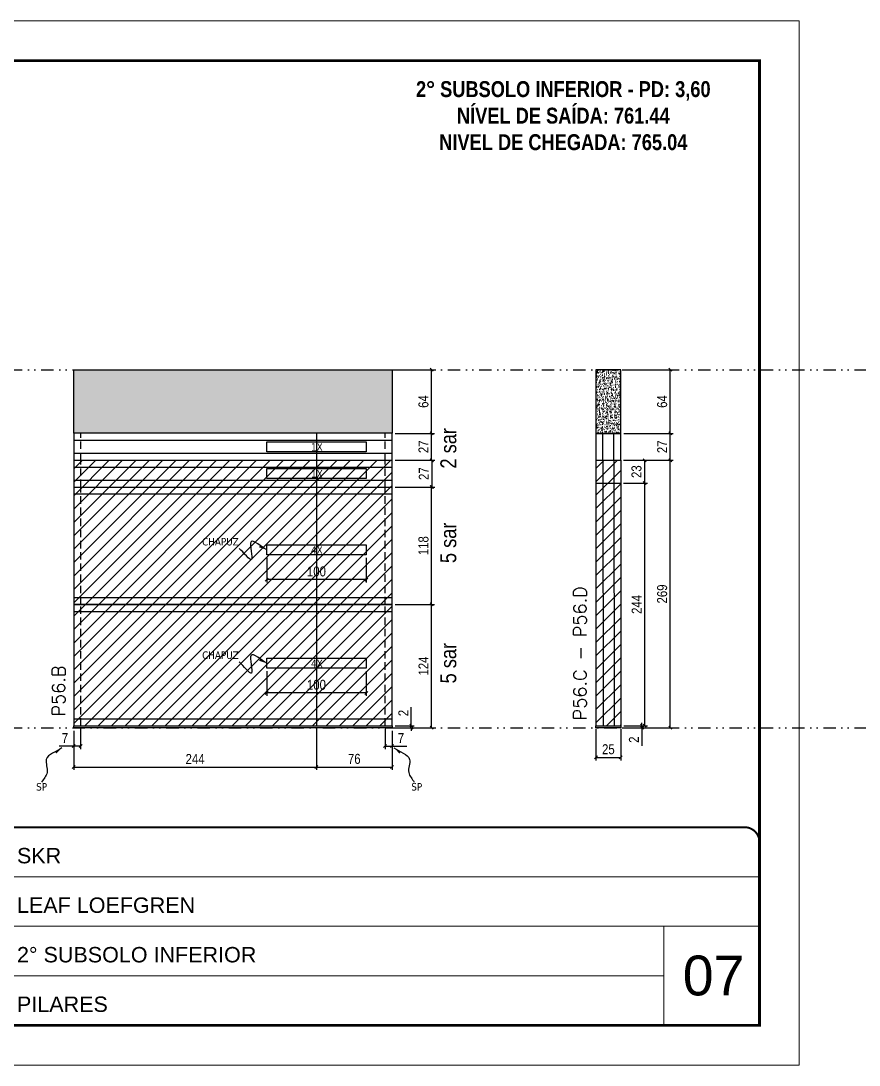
# Model space of a CAD drawing. Extents: x 13513 to 27878, y -21631 to 6985.
# Drawn here: x 18300 to 19142, y 4786 to 5836 of the extents above; entities that cross this region are included whole.
import ezdxf

# ---------------------------------------------------------------- set-up
doc = ezdxf.new("R2010")
doc.units = 0
for name, pattern in [('CONTINUO', [0]), ('DASHED', [0.75, 0.5, -0.25]), ('DIVIDE2', [0.625, 0.25, -0.125, 0, -0.125, 0, -0.125]), ('HIDDEN', [0.375, 0.25, -0.125])]:
    doc.linetypes.add(name, pattern=pattern)
for name, color, linetype, lineweight in [('CARIMBO', 255, 'Continuous', 9), ('Folhas', 255, 'Continuous', 9), ('Hachura', 251, 'Continuous', 9), ('SARRAFO DE PRESSAO', 251, 'DASHED', 9), ('Texto Seção', 7, 'Continuous', 15)]:
    doc.layers.add(name, color=color, linetype=linetype, lineweight=lineweight)
for name, color, linetype in [('COTA', 241, 'Continuous'), ('NOMENCLATURA', 7, 'Continuous'), ('Nível', 160, 'Continuous'), ('Painéis', 200, 'Continuous'), ('Romaneio', 10, 'Continuous'), ('SARR_2.2x10', 60, 'Continuous'), ('SARR_2.2x7', 40, 'Continuous'), ('Sarrafo de Pressão', 42, 'HIDDEN'), ('texto', 7, 'Continuous')]:
    doc.layers.add(name, color=color, linetype=linetype)
doc.styles.add('ARIAL', font='arial.ttf')
doc.styles.add('ARIAL_NARROW', font='ARIALN.TTF', dxfattribs={"height": 0.2})
doc.styles.add('COTA TECNICA', font='techl___.ttf', dxfattribs={"height": 10})
doc.styles.add('COTA TECNICA-50', font='techl___.ttf', dxfattribs={"height": 10})
doc.styles.add('REGUA-120', font='ROMANS.shx', dxfattribs={"height": 15})
doc.styles.add('ROMANC', font='techb___.ttf', dxfattribs={"height": 2.5})
doc.styles.get("Standard").update_dxf_attribs({"font": 'arial.ttf'})
doc.styles.add('Tecnologia', font='')
doc.styles.get('Tecnologia').set_extended_font_data('Forgotten Futurist')
doc.dimstyles.new('COTA PAINEL-50', dxfattribs={"dimtxt": 10, "dimasz": 3, "dimexe": 3, "dimexo": 3, "dimgap": 3, "dimtad": 1, "dimdec": 1, "dimzin": 12, "dimdsep": 46, "dimtxsty": 'COTA TECNICA-50', "dimblk1": 'OBLIQUE', "dimblk2": 'OBLIQUE', "dimsah": 1, "dimcen": 0.9, "dimclrd": 4, "dimclre": 4, "dimclrt": 240, "dimadec": 1, "dimazin": 3, "dimtfac": 1, "dimtdec": 1, "dimtmove": 0, "dimatfit": 3, "dimfxl": 1, "dimtolj": 1, "dimtzin": 12, "dimarcsym": 0})
doc.dimstyles.new('PAINEL', dxfattribs={"dimtxt": 10, "dimasz": 3, "dimexe": 3, "dimexo": 3, "dimgap": 3, "dimtad": 1, "dimdec": 1, "dimzin": 12, "dimdsep": 46, "dimtxsty": 'COTA TECNICA', "dimblk1": 'OBLIQUE', "dimblk2": 'OBLIQUE', "dimsah": 1, "dimcen": 0.9, "dimclrd": 4, "dimclre": 4, "dimclrt": 240, "dimadec": 1, "dimazin": 3, "dimtfac": 1, "dimtdec": 1, "dimtmove": 0, "dimatfit": 3, "dimfxl": 1, "dimtolj": 1, "dimtzin": 12, "dimarcsym": 0})
doc.dimstyles.get("Standard").update_dxf_attribs({"dimtxt": 0.18, "dimasz": 0.18, "dimexe": 0.18, "dimexo": 0.0625, "dimgap": 0.09, "dimtad": 0, "dimtih": 1, "dimtoh": 1, "dimdec": 4, "dimzin": 0, "dimdsep": 46, "dimtxsty": 'Standard', "dimcen": 0.09, "dimadec": 0, "dimazin": 0, "dimtfac": 1, "dimtdec": 4, "dimtofl": 0, "dimtmove": 0, "dimatfit": 3, "dimfxl": 1, "dimtolj": 1, "dimtzin": 0, "dimarcsym": 0})

# ---------------------------------------------------------------- blocks, each defined once
blk = doc.blocks.new('9999999999')
at = {"color": 30, "linetype": 'CONTINUO'}
for p, q in [((98564.6, 34230.2), (98564.6, 34429.4)), ((98564.6, 34379.6), (99584, 34379.6)), ((98564.6, 34329.8), (99488, 34329.8)), ((99584, 34329.8), (99488, 34329.8)), ((99488, 34329.8), (99488, 34230.2)), ((98564.6, 34280), (99488, 34280))]:
    blk.add_line(p, q, dxfattribs=at)
at = {"color": 30, "linetype": 'CONTINUO', "const_width": 2}
blk.add_lwpolyline([(99584, 34230.2), (99584, 34414.4, 0.414214), (99569, 34429.4), (98229, 34429.4, 0.414214), (98214, 34414.4), (98214, 34245.2, 0.414214), (98229, 34230.2), (99584, 34230.2)], format="xyb", dxfattribs=at)
at = {"layer": 'Folhas'}
blk.add_lwpolyline([(98139, 34190.2), (99624, 34190.2), (99624, 35240.2), (98139, 35240.2)], close=True, dxfattribs=at)
at = {"layer": 'Folhas', "color": 30, "const_width": 3}
blk.add_lwpolyline([(98214, 34230.2), (99584, 34230.2), (99584, 35200.2), (98214, 35200.2)], close=True, dxfattribs=at)
at = {"color": 7, "linetype": 'Continuous', "ltscale": 5, "style": 'ARIAL'}
for s, height, p in [('SKR', 15.48, (98837.7, 34393.1)), ('LEAF LOEFGREN', 15.483, (98837.7, 34343.3)), ('2° SUBSOLO INFERIOR', 15.483, (98837.7, 34293.5)), ('NOVA SISTEMAS CONSTRUTIVOS', 11.059, (98263.2, 34267.2)), ('PILARES', 15.48, (98837.7, 34243.7))]:
    blk.add_text(s, height=height, dxfattribs=at).set_placement(p)
at = {"layer": 'Folhas', "color": 7, "style": 'Tecnologia', "width": 1.5}
for s, p in [('CLIENTE:', (98573.7, 34397.2)), ('OBRA:', (98573.7, 34347.3)), ('PAVIMENTO:', (98573.7, 34297.5)), ('PROJETO:', (98573.7, 34247.7))]:
    blk.add_text(s, height=14, dxfattribs=at).set_placement(p)
blk = doc.blocks.new('_Oblique')
at = {"color": 0, "linetype": 'ByBlock', "lineweight": -2}
blk.add_line((-0.5, -0.5), (0.5, 0.5), dxfattribs=at)
blk = doc.blocks.new('*D70')
at = {"layer": 'COTA', "color": 4, "lineweight": -2, "transparency": 16777216}
for p, q in [((18877.6, 5124.4), (18877.6, 5092.5)), ((18902.6, 5124.4), (18902.6, 5092.5)), ((18877.6, 5095.5), (18902.6, 5095.5))]:
    blk.add_line(p, q, dxfattribs=at)
at = {"layer": 'Defpoints', "color": 0, "transparency": 16777216}
for p in [(18877.6, 5127.4), (18902.6, 5127.4), (18902.6, 5095.5)]:
    blk.add_point(p, dxfattribs=at)
at = {"layer": 'COTA', "color": 4, "lineweight": -2, "transparency": 16777216, "xscale": 3, "yscale": 3, "zscale": 3, "rotation": 180}
blk.add_blockref('_Oblique', (18877.6, 5095.5), dxfattribs=at)
at = {"layer": 'COTA', "color": 4, "lineweight": -2, "transparency": 16777216, "xscale": 3, "yscale": 3, "zscale": 3}
blk.add_blockref('_Oblique', (18902.6, 5095.5), dxfattribs=at)
at = {"layer": 'COTA', "color": 240, "transparency": 16777216, "insert": (18890.1, 5103.7), "char_height": 10, "attachment_point": 5, "style": 'COTA TECNICA'}
blk.add_mtext('\\A1;25', dxfattribs=at)
blk = doc.blocks.new('*D71')
at = {"layer": 'COTA', "color": 4, "lineweight": -2, "transparency": 16777216}
for p, q in [((18905.6, 5127.4), (18926.8, 5127.4)), ((18905.6, 5125.4), (18926.8, 5125.4)), ((18923.8, 5127.4), (18923.8, 5130.4)), ((18923.8, 5127.4), (18923.8, 5125.4)), ((18923.8, 5125.4), (18923.8, 5107.3))]:
    blk.add_line(p, q, dxfattribs=at)
at = {"layer": 'Defpoints', "color": 0, "transparency": 16777216}
for p in [(18902.6, 5127.4), (18902.6, 5125.4), (18923.8, 5127.4)]:
    blk.add_point(p, dxfattribs=at)
at = {"layer": 'COTA', "color": 4, "lineweight": -2, "transparency": 16777216, "xscale": 3, "yscale": 3, "zscale": 3}
for p, rotation in [((18923.8, 5127.4), 270), ((18923.8, 5125.4), 90)]:
    blk.add_blockref('_Oblique', p, dxfattribs=dict(at, rotation=rotation))
at = {"layer": 'COTA', "color": 240, "transparency": 16777216, "insert": (18915.8, 5113.4), "char_height": 10, "attachment_point": 5, "rotation": 90, "style": 'COTA TECNICA-50'}
blk.add_mtext('\\A1;2', dxfattribs=at)
blk = doc.blocks.new('*D72')
at = {"layer": 'COTA', "color": 4, "lineweight": -2, "transparency": 16777216}
for p, q in [((18905.3, 5394.4), (18955.3, 5394.4)), ((18952.3, 5125.4), (18952.3, 5394.4)), ((18905.6, 5125.4), (18955.3, 5125.4))]:
    blk.add_line(p, q, dxfattribs=at)
at = {"layer": 'Defpoints', "color": 0, "transparency": 16777216}
for p in [(18902.3, 5394.4), (18952.3, 5394.4), (18902.6, 5125.4)]:
    blk.add_point(p, dxfattribs=at)
at = {"layer": 'COTA', "color": 4, "lineweight": -2, "transparency": 16777216, "xscale": 3, "yscale": 3, "zscale": 3}
for p, rotation in [((18952.3, 5394.4), 90), ((18952.3, 5125.4), 270)]:
    blk.add_blockref('_Oblique', p, dxfattribs=dict(at, rotation=rotation))
at = {"layer": 'COTA', "color": 240, "transparency": 16777216, "insert": (18944.2, 5259.9), "char_height": 10, "attachment_point": 5, "rotation": 90, "style": 'COTA TECNICA-50'}
blk.add_mtext('\\A1;269', dxfattribs=at)
blk = doc.blocks.new('*D73')
at = {"layer": 'COTA', "color": 4, "lineweight": -2, "transparency": 16777216}
for p, q in [((18905.3, 5371.4), (18929.6, 5371.4)), ((18926.6, 5127.4), (18926.6, 5371.4)), ((18905.6, 5127.4), (18929.6, 5127.4))]:
    blk.add_line(p, q, dxfattribs=at)
at = {"layer": 'Defpoints', "color": 0, "transparency": 16777216}
for p in [(18902.3, 5371.4), (18926.6, 5371.4), (18902.6, 5127.4)]:
    blk.add_point(p, dxfattribs=at)
at = {"layer": 'COTA', "color": 4, "lineweight": -2, "transparency": 16777216, "xscale": 3, "yscale": 3, "zscale": 3}
for p, rotation in [((18926.6, 5371.4), 90), ((18926.6, 5127.4), 270)]:
    blk.add_blockref('_Oblique', p, dxfattribs=dict(at, rotation=rotation))
at = {"layer": 'COTA', "color": 240, "transparency": 16777216, "insert": (18918.5, 5249.4), "char_height": 10, "attachment_point": 5, "rotation": 90, "style": 'COTA TECNICA'}
blk.add_mtext('\\A1;244', dxfattribs=at)
blk = doc.blocks.new('*D74')
at = {"layer": 'COTA', "color": 4, "lineweight": -2, "transparency": 16777216}
for p, q in [((18905.3, 5394.4), (18929.6, 5394.4)), ((18926.6, 5371.4), (18926.6, 5394.4)), ((18905.3, 5371.4), (18929.6, 5371.4))]:
    blk.add_line(p, q, dxfattribs=at)
at = {"layer": 'Defpoints', "color": 0, "transparency": 16777216}
for p in [(18902.3, 5394.4), (18926.6, 5394.4), (18902.3, 5371.4)]:
    blk.add_point(p, dxfattribs=at)
at = {"layer": 'COTA', "color": 4, "lineweight": -2, "transparency": 16777216, "xscale": 3, "yscale": 3, "zscale": 3}
for p, rotation in [((18926.6, 5394.4), 90), ((18926.6, 5371.4), 270)]:
    blk.add_blockref('_Oblique', p, dxfattribs=dict(at, rotation=rotation))
at = {"layer": 'COTA', "color": 240, "transparency": 16777216, "insert": (18918.4, 5382.9), "char_height": 10, "attachment_point": 5, "rotation": 90, "style": 'COTA TECNICA'}
blk.add_mtext('\\A1;23', dxfattribs=at)
blk = doc.blocks.new('*D1018')
at = {"layer": 'COTA', "color": 4, "lineweight": -2, "transparency": 16777216}
for p, q in [((18359.7, 5124.4), (18359.7, 5103.9)), ((18352.7, 5122.4), (18352.7, 5103.9)), ((18352.7, 5106.9), (18338, 5106.9)), ((18359.7, 5106.9), (18352.7, 5106.9))]:
    blk.add_line(p, q, dxfattribs=at)
at = {"layer": 'Defpoints', "color": 0, "transparency": 16777216}
for p in [(18352.7, 5125.4), (18359.7, 5127.4), (18352.7, 5106.9)]:
    blk.add_point(p, dxfattribs=at)
at = {"layer": 'COTA', "color": 4, "lineweight": -2, "transparency": 16777216, "xscale": 3, "yscale": 3, "zscale": 3, "rotation": 180}
blk.add_blockref('_Oblique', (18352.7, 5106.9), dxfattribs=at)
at = {"layer": 'COTA', "color": 4, "lineweight": -2, "transparency": 16777216, "xscale": 3, "yscale": 3, "zscale": 3}
blk.add_blockref('_Oblique', (18359.7, 5106.9), dxfattribs=at)
at = {"layer": 'COTA', "color": 240, "transparency": 16777216, "insert": (18343.9, 5115), "char_height": 10, "attachment_point": 5, "style": 'COTA TECNICA-50'}
blk.add_mtext('\\A1;7', dxfattribs=at)
blk = doc.blocks.new('*D1019')
at = {"layer": 'COTA', "color": 4, "lineweight": -2, "transparency": 16777216}
for p, q in [((18665.7, 5124.4), (18665.7, 5103.9)), ((18672.7, 5122.4), (18672.7, 5103.9)), ((18665.7, 5106.9), (18672.7, 5106.9)), ((18672.7, 5106.9), (18687.5, 5106.9))]:
    blk.add_line(p, q, dxfattribs=at)
at = {"layer": 'Defpoints', "color": 0, "transparency": 16777216}
for p in [(18665.7, 5127.4), (18672.7, 5125.4), (18672.7, 5106.9)]:
    blk.add_point(p, dxfattribs=at)
at = {"layer": 'COTA', "color": 4, "lineweight": -2, "transparency": 16777216, "xscale": 3, "yscale": 3, "zscale": 3, "rotation": 180}
blk.add_blockref('_Oblique', (18665.7, 5106.9), dxfattribs=at)
at = {"layer": 'COTA', "color": 4, "lineweight": -2, "transparency": 16777216, "xscale": 3, "yscale": 3, "zscale": 3}
blk.add_blockref('_Oblique', (18672.7, 5106.9), dxfattribs=at)
at = {"layer": 'COTA', "color": 240, "transparency": 16777216, "insert": (18681.6, 5115), "char_height": 10, "attachment_point": 5, "style": 'COTA TECNICA-50'}
blk.add_mtext('\\A1;7', dxfattribs=at)
blk = doc.blocks.new('*D1020')
at = {"layer": 'Defpoints', "color": 0, "linetype": 'ByBlock', "transparency": 16777216}
for p in [(18672.7, 5249.4), (18712.4, 5249.4), (18672.7, 5125.4)]:
    blk.add_point(p, dxfattribs=at)
at = {"layer": 'Romaneio', "color": 4, "linetype": 'ByBlock', "lineweight": -2, "transparency": 16777216}
for p, q in [((18675.7, 5249.4), (18715.4, 5249.4)), ((18712.4, 5125.4), (18712.4, 5249.4)), ((18675.7, 5125.4), (18715.4, 5125.4))]:
    blk.add_line(p, q, dxfattribs=at)
at = {"layer": 'Romaneio', "color": 4, "linetype": 'ByBlock', "lineweight": -2, "transparency": 16777216, "xscale": 3, "yscale": 3, "zscale": 3}
for p, rotation in [((18712.4, 5249.4), 90), ((18712.4, 5125.4), 270)]:
    blk.add_blockref('_Oblique', p, dxfattribs=dict(at, rotation=rotation))
at = {"layer": 'Romaneio', "color": 240, "linetype": 'ByBlock', "transparency": 16777216, "insert": (18704.3, 5187.4), "char_height": 10, "attachment_point": 5, "rotation": 90, "style": 'COTA TECNICA'}
blk.add_mtext('\\A1;124', dxfattribs=at)
blk = doc.blocks.new('*D1021')
at = {"layer": 'Defpoints', "color": 0, "linetype": 'ByBlock', "transparency": 16777216}
for p in [(18672.7, 5249.4), (18712.4, 5249.4), (18672.7, 5125.4)]:
    blk.add_point(p, dxfattribs=at)
at = {"layer": 'Romaneio', "color": 4, "linetype": 'ByBlock', "lineweight": -2, "transparency": 16777216}
for p, q in [((18675.7, 5249.4), (18715.4, 5249.4)), ((18712.4, 5125.4), (18712.4, 5249.4)), ((18675.7, 5125.4), (18715.4, 5125.4))]:
    blk.add_line(p, q, dxfattribs=at)
at = {"layer": 'Romaneio', "color": 4, "linetype": 'ByBlock', "lineweight": -2, "transparency": 16777216, "xscale": 3, "yscale": 3, "zscale": 3}
for p, rotation in [((18712.4, 5249.4), 90), ((18712.4, 5125.4), 270)]:
    blk.add_blockref('_Oblique', p, dxfattribs=dict(at, rotation=rotation))
at = {"layer": 'Romaneio', "color": 240, "linetype": 'ByBlock', "transparency": 16777216, "insert": (18704.3, 5187.4), "char_height": 10, "attachment_point": 5, "rotation": 90, "style": 'COTA TECNICA'}
blk.add_mtext('\\A1;124', dxfattribs=at)
blk = doc.blocks.new('*D1016')
at = {"layer": 'COTA', "color": 4, "lineweight": -2, "transparency": 16777216}
for p, q in [((18675.7, 5367.4), (18715.4, 5367.4)), ((18712.4, 5249.4), (18712.4, 5367.4)), ((18675.7, 5249.4), (18715.4, 5249.4))]:
    blk.add_line(p, q, dxfattribs=at)
at = {"layer": 'Defpoints', "color": 0, "transparency": 16777216}
for p in [(18672.7, 5367.4), (18712.4, 5367.4), (18672.7, 5249.4)]:
    blk.add_point(p, dxfattribs=at)
at = {"layer": 'COTA', "color": 4, "lineweight": -2, "transparency": 16777216, "xscale": 3, "yscale": 3, "zscale": 3}
for p, rotation in [((18712.4, 5367.4), 90), ((18712.4, 5249.4), 270)]:
    blk.add_blockref('_Oblique', p, dxfattribs=dict(at, rotation=rotation))
at = {"layer": 'COTA', "color": 240, "transparency": 16777216, "insert": (18704.3, 5308.4), "char_height": 10, "attachment_point": 5, "rotation": 90, "style": 'COTA TECNICA-50'}
blk.add_mtext('\\A1;118', dxfattribs=at)
blk = doc.blocks.new('*D1017')
at = {"layer": 'COTA', "color": 4, "lineweight": -2, "transparency": 16777216}
for p, q in [((18692, 5127.4), (18692, 5146.2)), ((18675.7, 5127.4), (18695, 5127.4)), ((18675.7, 5125.4), (18695, 5125.4)), ((18692, 5125.4), (18692, 5127.4)), ((18692, 5125.4), (18692, 5122.4))]:
    blk.add_line(p, q, dxfattribs=at)
at = {"layer": 'Defpoints', "color": 0, "transparency": 16777216}
for p in [(18672.7, 5127.4), (18672.7, 5125.4), (18692, 5125.4)]:
    blk.add_point(p, dxfattribs=at)
at = {"layer": 'COTA', "color": 4, "lineweight": -2, "transparency": 16777216, "xscale": 3, "yscale": 3, "zscale": 3}
for p, rotation in [((18692, 5127.4), 270), ((18692, 5125.4), 90)]:
    blk.add_blockref('_Oblique', p, dxfattribs=dict(at, rotation=rotation))
at = {"layer": 'COTA', "color": 240, "transparency": 16777216, "insert": (18684, 5140.2), "char_height": 10, "attachment_point": 5, "rotation": 90, "style": 'COTA TECNICA-50'}
blk.add_mtext('\\A1;2', dxfattribs=at)
blk = doc.blocks.new('*D1023')
at = {"layer": 'COTA', "color": 4, "lineweight": -2, "transparency": 16777216}
for p, q in [((18596.7, 5124.4), (18596.7, 5082.9)), ((18352.7, 5122.4), (18352.7, 5082.9)), ((18352.7, 5085.9), (18596.7, 5085.9))]:
    blk.add_line(p, q, dxfattribs=at)
at = {"layer": 'Defpoints', "color": 0, "transparency": 16777216}
for p in [(18352.7, 5125.4), (18596.7, 5127.4), (18596.7, 5085.9)]:
    blk.add_point(p, dxfattribs=at)
at = {"layer": 'COTA', "color": 4, "lineweight": -2, "transparency": 16777216, "xscale": 3, "yscale": 3, "zscale": 3, "rotation": 180}
blk.add_blockref('_Oblique', (18352.7, 5085.9), dxfattribs=at)
at = {"layer": 'COTA', "color": 4, "lineweight": -2, "transparency": 16777216, "xscale": 3, "yscale": 3, "zscale": 3}
blk.add_blockref('_Oblique', (18596.7, 5085.9), dxfattribs=at)
at = {"layer": 'COTA', "color": 240, "transparency": 16777216, "insert": (18474.7, 5094), "char_height": 10, "attachment_point": 5, "style": 'COTA TECNICA-50'}
blk.add_mtext('\\A1;244', dxfattribs=at)
blk = doc.blocks.new('*D1024')
at = {"layer": 'COTA', "color": 4, "lineweight": -2, "transparency": 16777216}
for p, q in [((18596.7, 5124.4), (18596.7, 5082.9)), ((18672.7, 5122.4), (18672.7, 5082.9)), ((18596.7, 5085.9), (18672.7, 5085.9))]:
    blk.add_line(p, q, dxfattribs=at)
at = {"layer": 'Defpoints', "color": 0, "transparency": 16777216}
for p in [(18596.7, 5127.4), (18672.7, 5125.4), (18672.7, 5085.9)]:
    blk.add_point(p, dxfattribs=at)
at = {"layer": 'COTA', "color": 4, "lineweight": -2, "transparency": 16777216, "xscale": 3, "yscale": 3, "zscale": 3, "rotation": 180}
blk.add_blockref('_Oblique', (18596.7, 5085.9), dxfattribs=at)
at = {"layer": 'COTA', "color": 4, "lineweight": -2, "transparency": 16777216, "xscale": 3, "yscale": 3, "zscale": 3}
blk.add_blockref('_Oblique', (18672.7, 5085.9), dxfattribs=at)
at = {"layer": 'COTA', "color": 240, "transparency": 16777216, "insert": (18634.7, 5094), "char_height": 10, "attachment_point": 5, "style": 'COTA TECNICA-50'}
blk.add_mtext('\\A1;76', dxfattribs=at)
blk = doc.blocks.new('*D1025')
at = {"layer": 'COTA', "color": 4, "linetype": 'ByBlock', "lineweight": -2, "transparency": 16777216}
for p, q in [((18546.7, 5182.3), (18546.7, 5157.4)), ((18646.7, 5182.3), (18646.7, 5157.4)), ((18646.7, 5160.4), (18546.7, 5160.4))]:
    blk.add_line(p, q, dxfattribs=at)
at = {"layer": 'Defpoints', "color": 0, "linetype": 'ByBlock', "transparency": 16777216}
for p in [(18546.7, 5185.3), (18646.7, 5185.3), (18546.7, 5160.4)]:
    blk.add_point(p, dxfattribs=at)
at = {"layer": 'COTA', "color": 4, "linetype": 'ByBlock', "lineweight": -2, "transparency": 16777216, "xscale": 3, "yscale": 3, "zscale": 3, "rotation": 180}
blk.add_blockref('_Oblique', (18546.7, 5160.4), dxfattribs=at)
at = {"layer": 'COTA', "color": 4, "linetype": 'ByBlock', "lineweight": -2, "transparency": 16777216, "xscale": 3, "yscale": 3, "zscale": 3}
blk.add_blockref('_Oblique', (18646.7, 5160.4), dxfattribs=at)
at = {"layer": 'COTA', "color": 240, "linetype": 'ByBlock', "transparency": 16777216, "insert": (18596.7, 5168.5), "char_height": 10, "attachment_point": 5, "style": 'COTA TECNICA'}
blk.add_mtext('\\A1;100', dxfattribs=at)
blk = doc.blocks.new('*D1026')
at = {"layer": 'COTA', "color": 4, "linetype": 'ByBlock', "lineweight": -2, "transparency": 16777216}
for p, q in [((18546.7, 5296.4), (18546.7, 5271.4)), ((18646.7, 5296.4), (18646.7, 5271.4)), ((18646.7, 5274.4), (18546.7, 5274.4))]:
    blk.add_line(p, q, dxfattribs=at)
at = {"layer": 'Defpoints', "color": 0, "linetype": 'ByBlock', "transparency": 16777216}
for p in [(18546.7, 5299.4), (18646.7, 5299.4), (18546.7, 5274.4)]:
    blk.add_point(p, dxfattribs=at)
at = {"layer": 'COTA', "color": 4, "linetype": 'ByBlock', "lineweight": -2, "transparency": 16777216, "xscale": 3, "yscale": 3, "zscale": 3, "rotation": 180}
blk.add_blockref('_Oblique', (18546.7, 5274.4), dxfattribs=at)
at = {"layer": 'COTA', "color": 4, "linetype": 'ByBlock', "lineweight": -2, "transparency": 16777216, "xscale": 3, "yscale": 3, "zscale": 3}
blk.add_blockref('_Oblique', (18646.7, 5274.4), dxfattribs=at)
at = {"layer": 'COTA', "color": 240, "linetype": 'ByBlock', "transparency": 16777216, "insert": (18596.7, 5282.5), "char_height": 10, "attachment_point": 5, "style": 'COTA TECNICA'}
blk.add_mtext('\\A1;100', dxfattribs=at)
blk = doc.blocks.new('*D1022')
at = {"layer": 'COTA', "color": 4, "lineweight": -2, "transparency": 16777216}
for p, q in [((18675.7, 5394.4), (18715.7, 5394.4)), ((18712.7, 5394.4), (18712.7, 5367.4)), ((18675.7, 5367.4), (18715.7, 5367.4))]:
    blk.add_line(p, q, dxfattribs=at)
at = {"layer": 'Defpoints', "color": 0, "transparency": 16777216}
for p in [(18672.7, 5394.4), (18672.7, 5367.4), (18712.7, 5367.4)]:
    blk.add_point(p, dxfattribs=at)
at = {"layer": 'COTA', "color": 4, "lineweight": -2, "transparency": 16777216, "xscale": 3, "yscale": 3, "zscale": 3}
for p, rotation in [((18712.7, 5394.4), 90), ((18712.7, 5367.4), 270)]:
    blk.add_blockref('_Oblique', p, dxfattribs=dict(at, rotation=rotation))
at = {"layer": 'COTA', "color": 240, "transparency": 16777216, "insert": (18704.6, 5380.9), "char_height": 10, "attachment_point": 5, "rotation": 90, "style": 'COTA TECNICA'}
blk.add_mtext('\\A1;27', dxfattribs=at)
blk = doc.blocks.new('*D1027')
at = {"layer": 'COTA', "color": 4, "lineweight": -2, "transparency": 16777216}
for p, q in [((18675.7, 5421.4), (18715.4, 5421.4)), ((18712.4, 5394.4), (18712.4, 5421.4)), ((18675.7, 5394.4), (18715.4, 5394.4))]:
    blk.add_line(p, q, dxfattribs=at)
at = {"layer": 'Defpoints', "color": 0, "transparency": 16777216}
for p in [(18672.7, 5421.4), (18712.4, 5421.4), (18672.7, 5394.4)]:
    blk.add_point(p, dxfattribs=at)
at = {"layer": 'COTA', "color": 4, "lineweight": -2, "transparency": 16777216, "xscale": 3, "yscale": 3, "zscale": 3}
for p, rotation in [((18712.4, 5421.4), 90), ((18712.4, 5394.4), 270)]:
    blk.add_blockref('_Oblique', p, dxfattribs=dict(at, rotation=rotation))
at = {"layer": 'COTA', "color": 240, "transparency": 16777216, "insert": (18704.3, 5407.9), "char_height": 10, "attachment_point": 5, "rotation": 90, "style": 'COTA TECNICA'}
blk.add_mtext('\\A1;27', dxfattribs=at)
blk = doc.blocks.new('*D1028')
at = {"layer": 'COTA', "color": 4, "lineweight": -2, "transparency": 16777216}
for p, q in [((18675.7, 5485.4), (18715.4, 5485.4)), ((18712.4, 5421.4), (18712.4, 5485.4)), ((18675.7, 5421.4), (18715.4, 5421.4))]:
    blk.add_line(p, q, dxfattribs=at)
at = {"layer": 'Defpoints', "color": 0, "transparency": 16777216}
for p in [(18672.7, 5485.4), (18712.4, 5485.4), (18672.7, 5421.4)]:
    blk.add_point(p, dxfattribs=at)
at = {"layer": 'COTA', "color": 4, "lineweight": -2, "transparency": 16777216, "xscale": 3, "yscale": 3, "zscale": 3}
for p, rotation in [((18712.4, 5485.4), 90), ((18712.4, 5421.4), 270)]:
    blk.add_blockref('_Oblique', p, dxfattribs=dict(at, rotation=rotation))
at = {"layer": 'COTA', "color": 240, "transparency": 16777216, "insert": (18704.3, 5453.4), "char_height": 10, "attachment_point": 5, "rotation": 90, "style": 'COTA TECNICA'}
blk.add_mtext('\\A1;64', dxfattribs=at)
blk = doc.blocks.new('*D1037')
at = {"layer": 'COTA', "color": 4, "lineweight": -2, "transparency": 16777216}
for p, q in [((18905.6, 5485.4), (18955.3, 5485.4)), ((18952.3, 5421.4), (18952.3, 5485.4)), ((18905.6, 5421.4), (18955.3, 5421.4))]:
    blk.add_line(p, q, dxfattribs=at)
at = {"layer": 'Defpoints', "color": 0, "transparency": 16777216}
for p in [(18902.6, 5485.4), (18952.3, 5485.4), (18902.6, 5421.4)]:
    blk.add_point(p, dxfattribs=at)
at = {"layer": 'COTA', "color": 4, "lineweight": -2, "transparency": 16777216, "xscale": 3, "yscale": 3, "zscale": 3}
for p, rotation in [((18952.3, 5485.4), 90), ((18952.3, 5421.4), 270)]:
    blk.add_blockref('_Oblique', p, dxfattribs=dict(at, rotation=rotation))
at = {"layer": 'COTA', "color": 240, "transparency": 16777216, "insert": (18944.2, 5453.4), "char_height": 10, "attachment_point": 5, "rotation": 90, "style": 'COTA TECNICA'}
blk.add_mtext('\\A1;64', dxfattribs=at)
blk = doc.blocks.new('*D1038')
at = {"layer": 'COTA', "color": 4, "lineweight": -2, "transparency": 16777216}
for p, q in [((18905.6, 5421.4), (18955.3, 5421.4)), ((18952.3, 5394.4), (18952.3, 5421.4)), ((18905.6, 5394.4), (18955.3, 5394.4))]:
    blk.add_line(p, q, dxfattribs=at)
at = {"layer": 'Defpoints', "color": 0, "transparency": 16777216}
for p in [(18902.6, 5421.4), (18952.3, 5421.4), (18902.6, 5394.4)]:
    blk.add_point(p, dxfattribs=at)
at = {"layer": 'COTA', "color": 4, "lineweight": -2, "transparency": 16777216, "xscale": 3, "yscale": 3, "zscale": 3}
for p, rotation in [((18952.3, 5421.4), 90), ((18952.3, 5394.4), 270)]:
    blk.add_blockref('_Oblique', p, dxfattribs=dict(at, rotation=rotation))
at = {"layer": 'COTA', "color": 240, "transparency": 16777216, "insert": (18944.2, 5407.9), "char_height": 10, "attachment_point": 5, "rotation": 90, "style": 'COTA TECNICA'}
blk.add_mtext('\\A1;27', dxfattribs=at)

msp = doc.modelspace()

# ---------------------------------------------------------------- hatches: boundary and pattern name
at = {"layer": 'COTA'}
h = msp.add_hatch(dxfattribs=at)
h.set_pattern_fill('AR-CONC', color=256, scale=0.03)
h.paths.add_polyline_path([(18672.72, 5421.44), (18672.72, 5485.44), (18352.72, 5485.44), (18352.72, 5421.44)])
h = msp.add_hatch(dxfattribs=at)
h.set_pattern_fill('AR-CONC', color=256, scale=0.03)
h.set_pattern_definition([(50, (21.1236, 0), (5.4655401, -0.4781726), [0.5715, -6.2865]), (355, (21.1236, 0), (-1.0573026, 5.7317054), [0.4572, -5.0292175]), (100.451445, (21.579, -0.04), (4.4082374, 5.2535326), [0.4857003, -5.3427073]), (46.1842, (21.1236, 1.524), (8.1323712, -1.2612698), [0.85725, -9.42975]), (96.635558, (21.801, 1.419), (7.122124, 7.4227837), [0.7285507, -8.0140682]), (351.18415, (21.124, 1.524), (7.122124, 7.4227837), [0.685799, -7.543792]), (21, (21.8856, 1.143), (4.5484317, -3.0679559), [0.5715, -6.2865]), (326, (21.8856, 1.143), (1.8540609, 5.525639), [0.4572, -5.0292]), (71.451445, (22.2647, 0.8873), (6.4024926, 2.457683), [0.4857003, -5.3426981]), (37.5, (21.1236, 0), (0.0926581, 2.53665117), [0, -4.96824, 0, -5.1054, 0, -5.04825]), (7.5, (21.1236, 0), (2.00458988, 3.00541724), [0, -2.91084, 0, -4.85394, 0, -1.92405]), (327.5, (19.4244, 0), (4.06771786, -0.17186232), [0, -1.905, 0, -5.9436, 0, -7.8867]), (317.5, (18.6624, 0), (4.44387544, 0.7627947), [0, -2.4765, 0, -3.94716, 0, -5.6007])])
h.paths.add_polyline_path([(18902.64, 5485.44), (18877.64, 5485.44), (18877.64, 5421.42), (18902.64, 5421.42)])
at = {"layer": 'Hachura', "linetype": 'ByBlock'}
h = msp.add_hatch(dxfattribs=at)
h.set_pattern_fill('ANSI31', color=256, scale=3)
h.set_pattern_definition([(45, (533.878, 9e-11), (-6.735192, 6.735192), [])])
h.paths.add_polyline_path([(18596.72, 5367.44), (18596.72, 5394.44), (18352.72, 5394.44), (18352.72, 5367.44)])
h.paths.add_polyline_path([(18672.72, 5367.44), (18672.72, 5394.44), (18596.72, 5394.44), (18596.72, 5367.44)])
h.paths.add_polyline_path([(18596.72, 5249.44), (18672.72, 5249.44), (18672.72, 5367.44), (18596.72, 5367.44)])
h.paths.add_polyline_path([(18352.72, 5367.44), (18352.72, 5249.44), (18596.72, 5249.44), (18596.72, 5367.44)])
h.paths.add_polyline_path([(18352.72, 5249.44), (18352.72, 5127.44), (18596.72, 5127.44), (18596.72, 5249.44)])
h.paths.add_polyline_path([(18596.72, 5127.44), (18672.72, 5127.44), (18672.72, 5249.44), (18596.72, 5249.44)])
h = msp.add_hatch(dxfattribs=at)
h.set_pattern_fill('ANSI31', color=256, scale=3)
h.set_pattern_definition([(45, (21.124, 0), (-6.735192, 6.735192), [])])
h.paths.add_polyline_path([(18877.64, 5394.42), (18877.64, 5371.44), (18902.64, 5371.44), (18902.64, 5394.42)])
h.paths.add_polyline_path([(18902.64, 5127.44), (18877.64, 5127.44), (18877.64, 5371.44), (18902.64, 5371.44)])

# ---------------------------------------------------------------- linework, layer by layer
at = {"layer": 'COTA', "linetype": 'ByBlock'}
msp.add_line((18352.72, 5485.44), (18672.72, 5485.44), dxfattribs=at)
at = {"layer": 'COTA'}
for p, q in [((18352.72, 5421.44), (18352.72, 5485.44)), ((18672.72, 5485.44), (18672.72, 5421.44))]:
    msp.add_line(p, q, dxfattribs=at)
at = {"layer": 'COTA', "linetype": 'ByBlock'}
msp.add_lwpolyline([(18877.64, 5421.42), (18902.64, 5421.42), (18902.64, 5485.44), (18877.64, 5485.44)], close=True, dxfattribs=at)
at = {"layer": 'Nível', "color": 4, "linetype": 'DIVIDE2', "ltscale": 50}
for p, q in [((16086.97, 5485.44), (21531.15, 5485.44)), ((16086.97, 5125.44), (21531.15, 5125.44))]:
    msp.add_line(p, q, dxfattribs=at)
at = {"layer": 'Painéis'}
for p, q in [((18596.7, 5421.44), (18596.72, 5127.44)), ((18352.72, 5394.44), (18672.72, 5394.44)), ((18877.64, 5394.42), (18877.64, 5127.44)), ((18902.64, 5394.42), (18902.64, 5127.44)), ((18352.72, 5367.44), (18672.72, 5367.44)), ((18877.32, 5371.44), (18902.32, 5371.44)), ((18877.64, 5127.44), (18902.64, 5127.44)), ((18877.64, 5127.44), (18902.64, 5127.44)), ((18877.64, 5125.44), (18877.64, 5127.44)), ((18902.64, 5125.44), (18877.64, 5125.44)), ((18902.64, 5127.44), (18902.64, 5125.44))]:
    msp.add_line(p, q, dxfattribs=at)
for points in [[(18672.72, 5421.44), (18352.72, 5421.44), (18352.72, 5249.44), (18672.72, 5249.44)], [(18877.64, 5394.42), (18902.64, 5394.42), (18902.64, 5421.42), (18877.64, 5421.42)], [(18672.72, 5249.44), (18352.72, 5249.44), (18352.72, 5127.44), (18672.72, 5127.44)], [(18672.72, 5125.44), (18352.72, 5125.44), (18352.72, 5127.44), (18672.72, 5127.44)]]:
    msp.add_lwpolyline(points, close=True, dxfattribs=at)
at = {"layer": 'SARR_2.2x10'}
for points in [[(18546.72, 5412.94), (18646.72, 5412.94), (18646.72, 5402.94), (18546.72, 5402.94)], [(18546.72, 5385.94), (18646.72, 5385.94), (18646.72, 5375.94), (18546.72, 5375.94)], [(18546.72, 5309.36), (18646.72, 5309.36), (18646.72, 5299.36), (18546.72, 5299.36)], [(18546.72, 5195.28), (18646.72, 5195.28), (18646.72, 5185.28), (18546.72, 5185.28)]]:
    msp.add_lwpolyline(points, close=True, dxfattribs=at)
at = {"layer": 'SARR_2.2x7'}
for p, q in [((18884.62, 5394.44), (18884.62, 5421.42)), ((18895.62, 5394.44), (18895.62, 5421.42)), ((18353.04, 5414.44), (18596.7, 5414.44)), ((18596.7, 5414.44), (18672.72, 5414.44)), ((18352.72, 5401.44), (18596.72, 5401.44)), ((18596.72, 5401.44), (18672.72, 5401.44)), ((18353.04, 5387.44), (18596.7, 5387.44)), ((18596.7, 5387.44), (18672.72, 5387.44)), ((18884.62, 5394.44), (18884.94, 5127.44)), ((18895.62, 5394.44), (18895.94, 5127.44)), ((18352.72, 5374.44), (18596.72, 5374.44)), ((18596.72, 5374.44), (18672.72, 5374.44)), ((18352.72, 5360.44), (18596.72, 5360.44)), ((18596.72, 5360.44), (18672.72, 5360.44)), ((18352.72, 5256.44), (18596.72, 5256.44)), ((18596.72, 5256.44), (18672.72, 5256.44)), ((18352.72, 5242.44), (18596.72, 5242.44)), ((18596.72, 5242.44), (18672.72, 5242.44)), ((18352.72, 5134.44), (18596.72, 5134.44)), ((18596.72, 5134.44), (18672.72, 5134.44))]:
    msp.add_line(p, q, dxfattribs=at)
at = {"layer": 'Sarrafo de Pressão', "ltscale": 30}
for p, q in [((18359.72, 5394.44), (18359.72, 5421.44)), ((18665.72, 5394.44), (18665.72, 5421.44)), ((18359.72, 5367.44), (18359.72, 5394.44)), ((18665.72, 5367.44), (18665.72, 5394.44)), ((18359.72, 5249.44), (18359.72, 5367.44)), ((18665.72, 5249.44), (18665.72, 5367.44)), ((18359.72, 5127.44), (18359.72, 5249.44)), ((18665.72, 5127.44), (18665.72, 5249.44))]:
    msp.add_line(p, q, dxfattribs=at)

# ---------------------------------------------------------------- block references
at = {"layer": 'SARRAFO DE PRESSAO', "color": 6, "linetype": 'ByBlock'}
msp.add_blockref('9999999999', (-80542.01, -29404.05), dxfattribs=at)

# ---------------------------------------------------------------- texts
at = {"layer": 'CARIMBO', "style": 'ARIAL'}
msp.add_text('07', height=40, dxfattribs=at).set_placement((18964.83, 4856.3))
at = {"layer": 'NOMENCLATURA', "style": 'ARIAL_NARROW'}
for s, p in [('2 sar', (18737.24, 5386)), ('5 sar', (18737.24, 5290.95)), ('5 sar', (18737.24, 5169.95))]:
    msp.add_text(s, height=16, rotation=90, dxfattribs=at).set_placement(p)
at = {"layer": 'NOMENCLATURA', "color": 2, "insert": (18844.81, 5802.21), "char_height": 16, "attachment_point": 2, "style": 'ROMANC'}
msp.add_mtext_dynamic_manual_height_columns('\\P2° SUBSOLO INFERIOR - PD: 3,60\\PNÍVEL DE SAÍDA: 761.44\\PNIVEL DE CHEGADA: 765.04', width=432.3511, gutter_width=1, heights=[0], dxfattribs=at)
at = {"layer": 'texto', "color": 0, "char_height": 7.5, "attachment_point": 5}
for s, insert in [('{\\fTahoma|b0|i0|c0|p34;\\C4;1X}', (18597.11, 5407.65)), ('{\\fTahoma|b0|i0|c0|p34;\\C4;1X}', (18597.11, 5380.65)), ('{\\fTahoma|b0|i0|c0|p34;\\C4;CHAPUZ}', (18500.17, 5312.37)), ('{\\fTahoma|b0|i0|c0|p34;\\C4;4X}', (18597.11, 5304.07)), ('{\\fTahoma|b0|i0|c0|p34;\\C4;CHAPUZ}', (18500.17, 5198.29)), ('{\\fTahoma|b0|i0|c0|p34;\\C4;4X}', (18597.11, 5189.99)), ('{\\fTahoma|b0|i0|c0|p34;\\C4;SP}', (18320.47, 5065.94)), ('{\\fTahoma|b0|i0|c0|p34;\\C4;SP}', (18697.5, 5065.94))]:
    msp.add_mtext(s, dxfattribs=dict(at, insert=insert))
at = {"layer": 'Texto Seção', "char_height": 13, "attachment_point": 7, "rotation": 90, "style": 'REGUA-120'}
for s, insert, width in [('P56.C - P56.D', (18868.19, 5132.85), 370.6998), ('P56.B', (18344.1, 5136.69), 285.3299)]:
    msp.add_mtext(s, dxfattribs=dict(at, insert=insert, width=width))

# ---------------------------------------------------------------- dimensions: what is measured, and where the dimension line sits
at = {"layer": 'COTA'}
for base, p1, p2, angle, dimstyle, picture, middle in [((18712.36, 5485.44), (18672.72, 5421.44), (18672.72, 5485.44), 90, 'PAINEL', '*D1028', (18704.26, 5453.44)), ((18952.31, 5485.44), (18902.64, 5421.42), (18902.64, 5485.44), 90, 'PAINEL', '*D1037', (18944.21, 5453.43)), ((18712.36, 5421.44), (18672.72, 5394.44), (18672.72, 5421.44), 90, 'PAINEL', '*D1027', (18704.29, 5407.94)), ((18952.31, 5421.42), (18902.64, 5394.42), (18902.64, 5421.42), 90, 'PAINEL', '*D1038', (18944.24, 5407.92)), ((18712.68, 5367.44), (18672.72, 5394.44), (18672.72, 5367.44), 90, 'PAINEL', '*D1022', (18704.61, 5380.94)), ((18952.31, 5394.44), (18902.64, 5125.44), (18902.32, 5394.44), 90, 'COTA PAINEL-50', '*D72', (18944.18, 5259.94)), ((18926.59, 5394.44), (18902.32, 5371.44), (18902.32, 5394.44), 90, 'PAINEL', '*D74', (18918.37, 5382.94)), ((18712.36, 5367.44), (18672.72, 5249.44), (18672.72, 5367.44), 90, 'COTA PAINEL-50', '*D1016', (18704.27, 5308.44)), ((18926.59, 5371.44), (18902.64, 5127.44), (18902.32, 5371.44), 90, 'PAINEL', '*D73', (18918.51, 5249.44)), ((18352.72, 5106.93), (18359.72, 5127.44), (18352.72, 5125.44), 180, 'COTA PAINEL-50', '*D1018', (18343.85, 5115))]:
    dim = msp.add_linear_dim(base=base, p1=p1, p2=p2, angle=angle, dimstyle=dimstyle, dxfattribs=at)
    dim.commit()
    dim.dimension.update_dxf_attribs({"geometry": picture, "text_midpoint": middle})
at = {"layer": 'COTA', "linetype": 'ByBlock'}
for base, p1, p2, picture, middle in [((18546.72, 5274.43), (18646.72, 5299.36), (18546.72, 5299.36), '*D1026', (18596.72, 5282.53)), ((18546.72, 5160.35), (18646.72, 5185.28), (18546.72, 5185.28), '*D1025', (18596.72, 5168.45))]:
    dim = msp.add_linear_dim(base=base, p1=p1, p2=p2, dimstyle='PAINEL', dxfattribs=at)
    dim.commit()
    dim.dimension.update_dxf_attribs({"geometry": picture, "text_midpoint": middle})
at = {"layer": 'COTA'}
for base, p1, p2, picture, middle in [((18691.98, 5125.44), (18672.72, 5127.44), (18672.72, 5125.44), '*D1017', (18691.98, 5140.18)), ((18923.84, 5127.44), (18902.64, 5125.44), (18902.64, 5127.44), '*D71', (18923.84, 5113.38))]:
    dim = msp.add_linear_dim(base=base, p1=p1, p2=p2, angle=90, dimstyle='COTA PAINEL-50', dxfattribs=at)
    dim.commit()
    dim.dimension.update_dxf_attribs({"geometry": picture, "text_midpoint": middle, "dimtype": 160})
for base, p1, p2, picture, middle in [((18596.72, 5085.88), (18352.72, 5125.44), (18596.72, 5127.44), '*D1023', (18474.72, 5093.95)), ((18672.72, 5085.88), (18596.72, 5127.44), (18672.72, 5125.44), '*D1024', (18634.72, 5093.98)), ((18672.72, 5106.93), (18665.72, 5127.44), (18672.72, 5125.44), '*D1019', (18681.59, 5115))]:
    dim = msp.add_linear_dim(base=base, p1=p1, p2=p2, dimstyle='COTA PAINEL-50', dxfattribs=at)
    dim.commit()
    dim.dimension.update_dxf_attribs({"geometry": picture, "text_midpoint": middle})
dim = msp.add_linear_dim(base=(18902.64, 5095.54), p1=(18877.64, 5127.44), p2=(18902.64, 5127.44), dimstyle='PAINEL', override={"dimarcsym": 2}, dxfattribs=at)
dim.commit()
dim.dimension.update_dxf_attribs({"geometry": '*D70', "text_midpoint": (18890.14, 5103.65)})
at = {"layer": 'Romaneio', "linetype": 'ByBlock'}
for picture in ['*D1020', '*D1021']:
    dim = msp.add_aligned_dim(p1=(18672.72, 5125.44), p2=(18672.72, 5249.44), distance=-39.64, dimstyle='PAINEL', dxfattribs=at)
    dim.commit()
    dim.dimension.update_dxf_attribs({"geometry": picture, "text_midpoint": (18704.29, 5187.44)})

# ---------------------------------------------------------------- leaders
at = {"layer": 'COTA', "path_type": 1}
for points in [[(18546.72, 5304.36), (18530.93, 5312.37), (18531.52, 5294.5), (18519.09, 5305.64)], [(18546.72, 5190.28), (18530.93, 5198.29), (18531.52, 5180.42), (18519.09, 5191.57)], [(18340.89, 5105.25), (18325.11, 5093.42), (18326.03, 5080.41), (18320.48, 5070.63)], [(18674.55, 5105.25), (18690.33, 5093.42), (18689.41, 5080.41), (18694.96, 5070.63)]]:
    msp.add_leader(points, dimstyle='Standard', override={"dimasz": 8}, dxfattribs=at)

doc.saveas('drawing.dxf')
